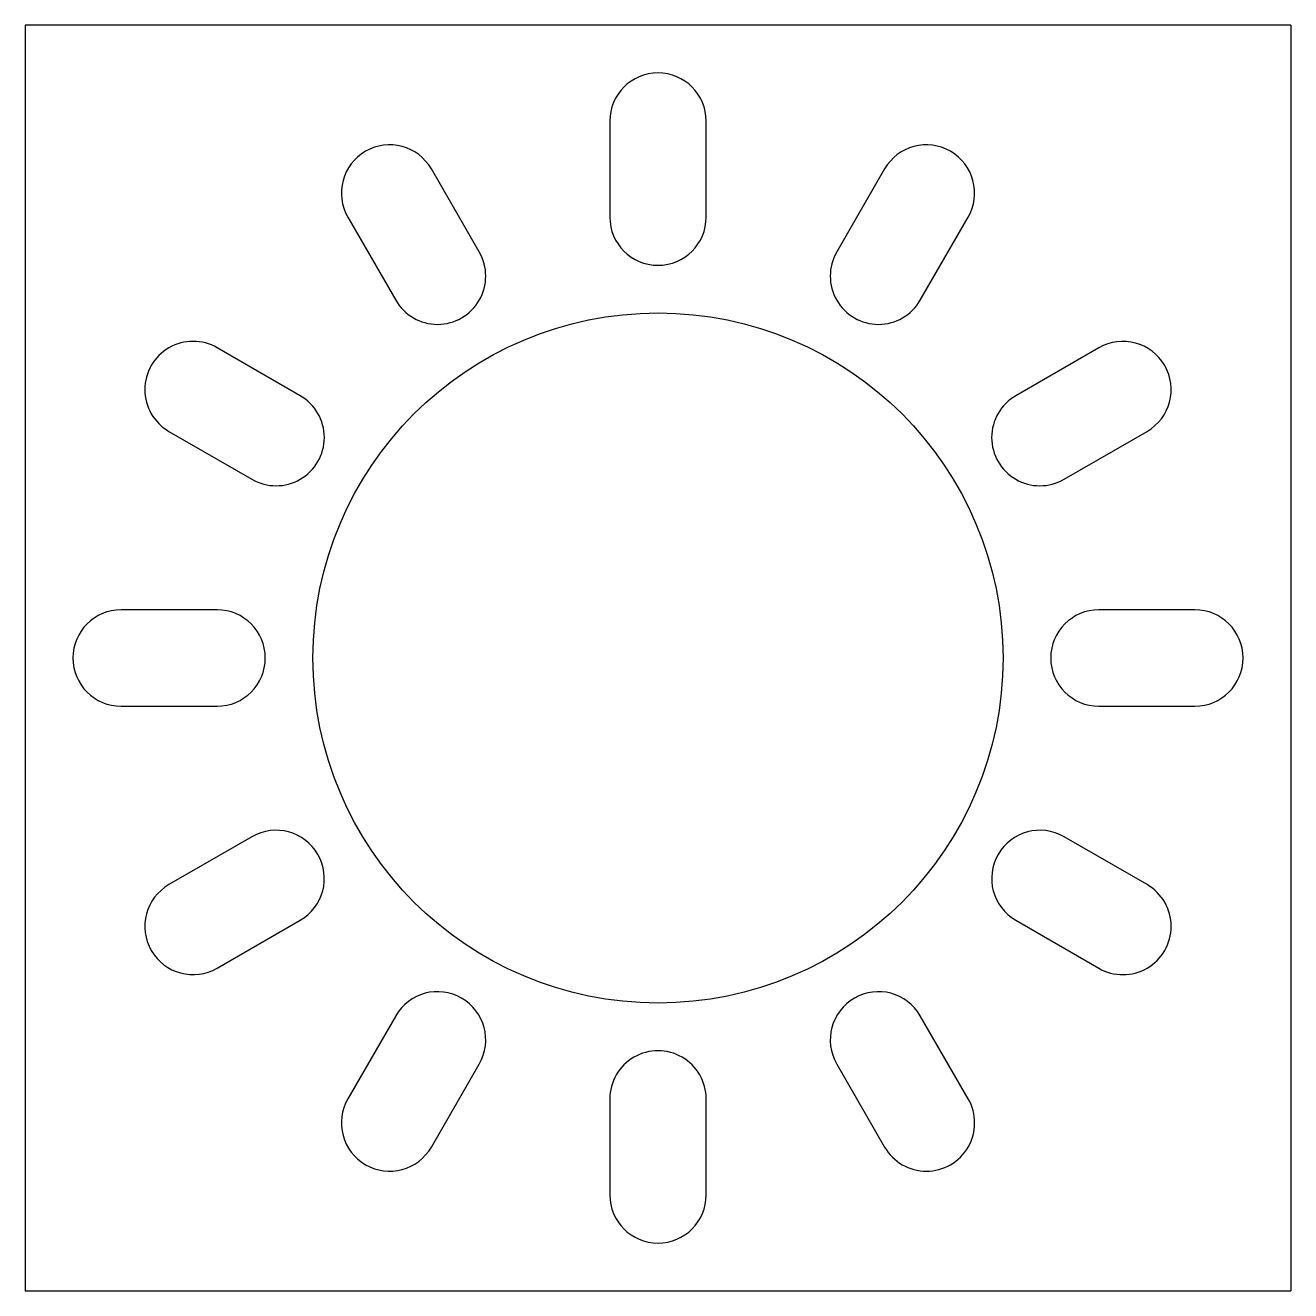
# Model space of a CAD drawing. Header units: millimetres. Extents: x 1440 to 4320, y -880 to 0.
# Drawn here: x 1440 to 2320, y -880 to 0 of the extents above; entities that cross this region are included whole.
import ezdxf

# ---------------------------------------------------------------- set-up
doc = ezdxf.new("R2010")
doc.units = ezdxf.units.MM
doc.header["$LTSCALE"] = 10
doc.header["$MEASUREMENT"] = 0
doc.layers.add('Outer Face', color=253, linetype='Continuous')
doc.layers.add('vero Pins', color=30, linetype='Continuous')

# ---------------------------------------------------------------- blocks, each defined once
blk = doc.blocks.new('*U140')
at = {"layer": 'Outer Face'}
blk.add_lwpolyline([(33.33, 33.54), (-33.33, 33.54, 1), (-33.33, -33.54), (33.33, -33.54, 1)], format="xyb", close=True, dxfattribs=at)
blk = doc.blocks.new('*U142')
at = {"layer": 'vero Pins', "color": 0, "linetype": 'ByBlock', "lineweight": -2, "transparency": 16777216}
for p, rotation in [((2880, -100), 269.9999999999998), ((2710, -145.55), 299.9999999999998), ((3050, -145.55), 239.9999999999998), ((2585.55, -270), 329.9999999999998), ((3174.45, -270), 209.9999999999999), ((3220, -440), 180), ((2585.55, -610), 29.99999999999996), ((3174.45, -610), 149.9999999999999), ((2710, -734.45), 59.99999999999999), ((3050, -734.45), 119.9999999999999), ((2880, -780), 89.99999999999994)]:
    blk.add_blockref('*U140', p, dxfattribs=dict(at, rotation=rotation))
blk.add_blockref('*U140', (2540, -440), dxfattribs=at)

msp = doc.modelspace()

# ---------------------------------------------------------------- linework, layer by layer
at = {"layer": 'Outer Face'}
for p, q in [((2320, 0), (1440, 0)), ((2320, 0), (2320, -880)), ((1440, 0), (1440, -880)), ((1440, -880), (2320, -880))]:
    msp.add_line(p, q, dxfattribs=at)
msp.add_circle((1880, -440), 240, dxfattribs=at)

# ---------------------------------------------------------------- block references
at = {"layer": 'vero Pins'}
msp.add_blockref('*U142', (-1000, 0), dxfattribs=at)

doc.saveas('drawing.dxf')
